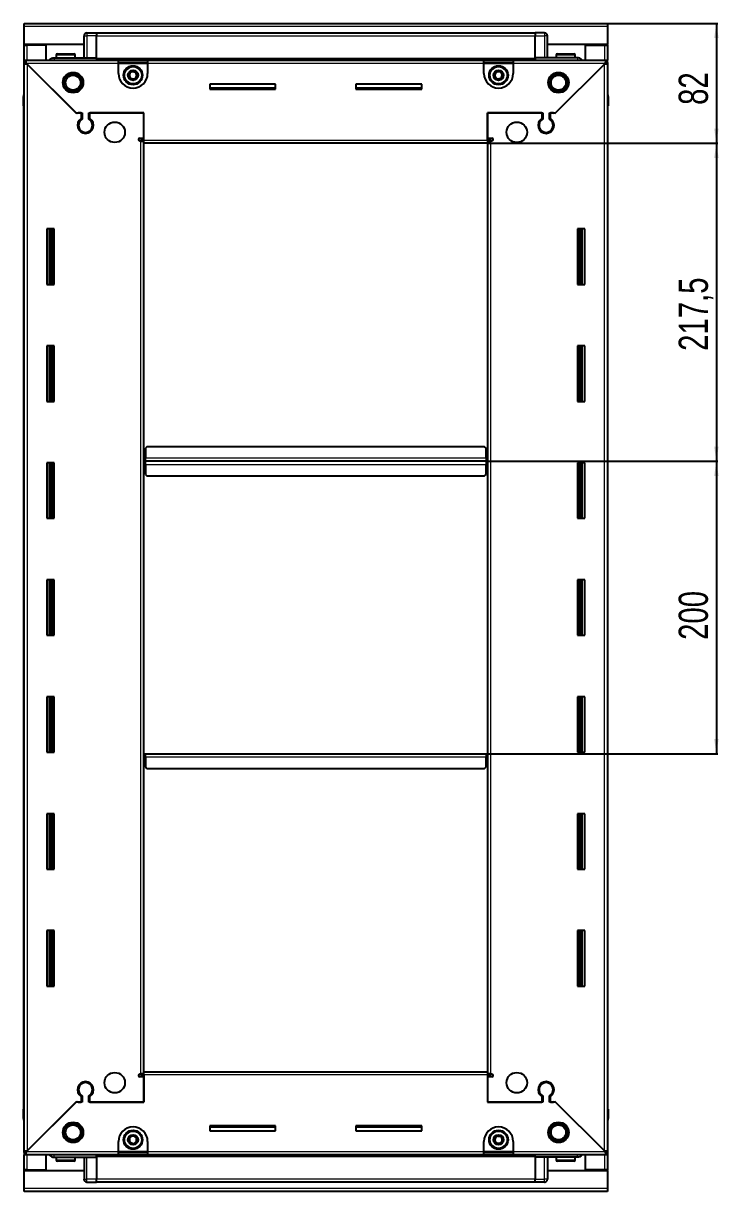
# Model space of a CAD drawing. Header units: millimetres. Extents: x 1021 to 4054, y -1238 to 1683.
# Drawn here: x 3579 to 4054, y 743 to 1542 of the extents above; entities that cross this region are included whole.
import ezdxf

# ---------------------------------------------------------------- set-up
doc = ezdxf.new("R2010")
doc.units = ezdxf.units.MM
doc.layers.add('FORMAT', color=7, linetype='Continuous')
doc.styles.add('SLDTEXTSTYLE0', font='TXT', dxfattribs={"width": 0.75})
doc.dimstyles.new('SLDDIMSTYLE0', dxfattribs={"dimtxt": 20, "dimasz": 10, "dimexe": 0, "dimexo": 0.0625, "dimgap": 5, "dimtad": 2, "dimdec": 1, "dimrnd": 1e-09, "dimzin": 12, "dimdsep": 46, "dimtxsty": 'SLDTEXTSTYLE0', "dimsah": 1, "dimcen": 0.09, "dimadec": 0, "dimazin": 3, "dimtfac": 1, "dimtofl": 0, "dimtmove": 0, "dimatfit": 3, "dimfxl": 0, "dimfrac": 2, "dimtolj": 1, "dimtzin": 12, "dimarcsym": 0})

# ---------------------------------------------------------------- blocks, each defined once
blk = doc.blocks.new('_D_5')
at = {"layer": 'FORMAT'}
for p, q in [((3978.3, 1542.16), (4053.79, 1542.16)), ((4052.79, 1542.16), (4052.79, 1460.16)), ((3896.3, 1460.16), (4053.79, 1460.16))]:
    blk.add_line(p, q, dxfattribs=at)
for points in [[(4052.79, 1542.16), (4051.25, 1532.16), (4054.33, 1532.16)], [(4052.79, 1460.16), (4054.33, 1470.16), (4051.25, 1470.16)]]:
    blk.add_solid(points, dxfattribs=at)
at = {"layer": 'FORMAT', "insert": (4027.01, 1486.39), "char_height": 20, "attachment_point": 1, "rotation": 90, "style": 'SLDTEXTSTYLE0'}
blk.add_mtext('82', dxfattribs=at)
blk = doc.blocks.new('_D_6')
at = {"layer": 'FORMAT'}
for p, q in [((3896.3, 1460.16), (4053.79, 1460.16)), ((4052.79, 1460.16), (4052.79, 1242.66)), ((3895.3, 1242.66), (4053.79, 1242.66))]:
    blk.add_line(p, q, dxfattribs=at)
for points in [[(4052.79, 1460.16), (4051.25, 1450.16), (4054.33, 1450.16)], [(4052.79, 1242.66), (4054.33, 1252.66), (4051.25, 1252.66)]]:
    blk.add_solid(points, dxfattribs=at)
at = {"layer": 'FORMAT', "insert": (4027.01, 1318.16), "char_height": 20, "attachment_point": 1, "rotation": 90, "style": 'SLDTEXTSTYLE0'}
blk.add_mtext('217,5', dxfattribs=at)
blk = doc.blocks.new('_D_7')
at = {"layer": 'FORMAT'}
for p, q in [((3895.3, 1242.66), (4053.79, 1242.66)), ((4052.79, 1242.66), (4052.79, 1042.66)), ((3895.3, 1042.66), (4053.79, 1042.66))]:
    blk.add_line(p, q, dxfattribs=at)
for points in [[(4052.79, 1242.66), (4051.25, 1232.66), (4054.33, 1232.66)], [(4052.79, 1042.66), (4054.33, 1052.66), (4051.25, 1052.66)]]:
    blk.add_solid(points, dxfattribs=at)
at = {"layer": 'FORMAT', "insert": (4027.01, 1120.5), "char_height": 20, "attachment_point": 1, "rotation": 90, "style": 'SLDTEXTSTYLE0'}
blk.add_mtext('200', dxfattribs=at)

msp = doc.modelspace()

# ---------------------------------------------------------------- linework, layer by layer
at = {"color": 7, "linetype": 'Continuous', "lineweight": 25}
for p, q in [((3579.29, 1542.16), (3978.29, 1542.16)), ((3579.29, 1540.06), (3579.29, 1542.16)), ((3978.29, 1542.16), (3978.29, 1540.06)), ((3579.29, 1527.66), (3579.29, 1540.06)), ((3620.97, 1535.16), (3620.97, 1535.16)), ((3622.29, 1535.66), (3628.79, 1535.66)), ((3622.29, 1535.66), (3628.79, 1535.66)), ((3628.79, 1535.66), (3628.79, 1535.66)), ((3628.79, 1535.66), (3628.79, 1535.66)), ((3628.79, 1535.66), (3628.79, 1533.66)), ((3928.79, 1535.51), (3628.79, 1535.51)), ((3928.79, 1535.66), (3928.79, 1535.66)), ((3935.29, 1535.66), (3928.79, 1535.66)), ((3935.29, 1535.66), (3928.79, 1535.66)), ((3928.79, 1535.66), (3928.79, 1533.66)), ((3978.29, 1540.06), (3978.29, 1527.66)), ((3620.29, 1527.66), (3579.29, 1527.66)), ((3579.29, 1527.16), (3579.29, 1527.66)), ((3579.29, 1527.16), (3581.39, 1527.16)), ((3579.29, 1516.91), (3579.29, 1527.16)), ((3580.79, 1527.16), (3580.79, 1527.66)), ((3594.29, 1527.16), (3581.39, 1527.16)), ((3594.29, 1516.91), (3594.29, 1527.16)), ((3620.29, 1518.66), (3620.29, 1533.66)), ((3628.79, 1518.66), (3628.79, 1533.66)), ((3928.79, 1518.66), (3928.79, 1533.66)), ((3937.29, 1533.66), (3937.29, 1533.66)), ((3937.29, 1518.66), (3937.29, 1533.66)), ((3978.29, 1527.66), (3937.29, 1527.66)), ((3963.29, 1516.91), (3963.29, 1527.16)), ((3963.29, 1527.16), (3976.19, 1527.16)), ((3976.19, 1527.16), (3978.29, 1527.16)), ((3976.79, 1527.16), (3976.79, 1527.66)), ((3978.29, 1527.16), (3978.29, 1527.66)), ((3978.29, 1527.16), (3978.29, 1516.91)), ((3599.79, 1518.66), (3628.79, 1518.66)), ((3601.29, 1520.56), (3601.29, 1518.66)), ((3602.09, 1521.36), (3613.49, 1521.36)), ((3614.29, 1518.66), (3614.29, 1520.56)), ((3628.79, 1518.66), (3628.79, 1518.16)), ((3957.79, 1518.66), (3928.79, 1518.66)), ((3928.79, 1518.66), (3928.79, 1518.16)), ((3943.29, 1520.56), (3943.29, 1518.66)), ((3944.09, 1521.36), (3955.49, 1521.36)), ((3956.29, 1518.66), (3956.29, 1520.56)), ((3579.29, 1515.41), (3579.29, 1516.91)), ((3579.29, 1516.91), (3580.29, 1516.91)), ((3579.29, 1514.91), (3579.29, 1515.41)), ((3579.29, 1515.41), (3580.29, 1515.41)), ((3579.29, 770.41), (3579.29, 1514.91)), ((3580.79, 1514.91), (3579.29, 1514.91)), ((3580.29, 1515.41), (3580.29, 1516.91)), ((3580.29, 1516.91), (3643.79, 1516.91)), ((3580.89, 1514.81), (3614.79, 1480.91)), ((3615.49, 1480.21), (3581.39, 1514.31)), ((3628.79, 1517.51), (3928.79, 1517.51)), ((3643.79, 1514.81), (3643.79, 1516.91)), ((3643.79, 1516.91), (3663.79, 1516.91)), ((3643.79, 1515.41), (3663.79, 1515.41)), ((3643.79, 1507.91), (3643.79, 1514.81)), ((3663.79, 1516.91), (3663.79, 1514.81)), ((3663.79, 1516.91), (3893.79, 1516.91)), ((3663.79, 1514.81), (3663.79, 1507.91)), ((3893.79, 1514.81), (3893.79, 1516.91)), ((3893.79, 1516.91), (3913.79, 1516.91)), ((3893.79, 1515.41), (3913.79, 1515.41)), ((3893.79, 1507.91), (3893.79, 1514.81)), ((3913.79, 1516.91), (3977.29, 1516.91)), ((3913.79, 1516.91), (3913.79, 1514.81)), ((3913.79, 1514.81), (3913.79, 1507.91)), ((3976.19, 1514.31), (3942.09, 1480.21)), ((3942.79, 1480.91), (3976.69, 1514.81)), ((3976.79, 1514.91), (3978.29, 1514.91)), ((3977.29, 1515.41), (3977.29, 1516.91)), ((3977.29, 1516.91), (3978.29, 1516.91)), ((3977.29, 1515.41), (3978.29, 1515.41)), ((3978.29, 1515.41), (3978.29, 1516.91)), ((3978.29, 1515.41), (3978.29, 1514.91)), ((3978.29, 1514.91), (3978.29, 770.41)), ((3751.29, 1500.66), (3706.29, 1500.66)), ((3706.29, 1500.66), (3706.29, 1497.16)), ((3751.29, 1497.91), (3706.29, 1497.91)), ((3706.29, 1497.16), (3751.29, 1497.16)), ((3751.29, 1497.16), (3751.29, 1500.66)), ((3851.29, 1500.66), (3806.29, 1500.66)), ((3806.29, 1500.66), (3806.29, 1497.16)), ((3851.29, 1497.91), (3806.29, 1497.91)), ((3806.29, 1497.16), (3851.29, 1497.16)), ((3851.29, 1497.16), (3851.29, 1500.66)), ((3578.79, 1492.16), (3578.79, 1485.66)), ((3578.79, 1485.66), (3578.79, 1492.16)), ((3978.29, 1493.49), (3978.29, 1493.49)), ((3978.79, 1492.16), (3978.79, 1485.66)), ((3978.79, 1485.66), (3978.79, 1492.16)), ((3578.79, 1485.66), (3578.79, 1485.66)), ((3579.29, 1485.66), (3578.79, 1485.66)), ((3578.94, 1485.66), (3578.94, 799.66)), ((3614.79, 1480.91), (3618.99, 1480.91)), ((3616.19, 1480.91), (3615.49, 1480.21)), ((3618.29, 1480.91), (3616.19, 1480.91)), ((3618.29, 1480.91), (3618.29, 1477.02)), ((3618.99, 1480.91), (3618.99, 1476.63)), ((3623.59, 1480.91), (3661.29, 1480.91)), ((3623.59, 1476.63), (3623.59, 1480.91)), ((3624.29, 1477.02), (3624.29, 1480.91)), ((3661.29, 1480.91), (3624.29, 1480.91)), ((3661.29, 1462.26), (3661.29, 1480.91)), ((3661.29, 1463.66), (3661.29, 1480.91)), ((3896.29, 1480.91), (3933.99, 1480.91)), ((3896.29, 1462.26), (3896.29, 1480.91)), ((3896.29, 1480.91), (3896.29, 1463.66)), ((3933.29, 1480.91), (3896.29, 1480.91)), ((3933.29, 1480.91), (3933.29, 1477.02)), ((3933.99, 1480.91), (3933.99, 1476.63)), ((3938.59, 1480.91), (3942.79, 1480.91)), ((3938.59, 1476.63), (3938.59, 1480.91)), ((3941.39, 1480.91), (3939.29, 1480.91)), ((3939.29, 1477.02), (3939.29, 1480.91)), ((3942.09, 1480.21), (3941.39, 1480.91)), ((3978.29, 1485.66), (3978.79, 1485.66)), ((3978.64, 799.66), (3978.64, 1485.66)), ((3978.79, 1485.66), (3978.79, 1485.66)), ((3978.79, 1485.66), (3978.79, 1485.66)), ((3619.29, 1468.05), (3619.29, 1467.29)), ((3658.44, 1463.66), (3661.29, 1463.66)), ((3661.29, 1462.66), (3659.29, 1462.66)), ((3659.29, 1462.66), (3659.29, 1461.66)), ((3661.29, 1460.16), (3661.29, 1462.26)), ((3896.29, 1463.66), (3899.14, 1463.66)), ((3898.29, 1462.66), (3896.29, 1462.66)), ((3896.29, 1462.26), (3896.29, 1460.16)), ((3898.29, 1461.66), (3898.29, 1462.66)), ((3938.29, 1468.05), (3938.29, 1467.29)), ((3659.19, 1461.66), (3658.44, 1461.66)), ((3659.19, 1461.66), (3661.29, 1461.66)), ((3896.29, 1460.16), (3661.29, 1460.16)), ((3661.29, 825.16), (3661.29, 1460.16)), ((3896.29, 1461.66), (3898.39, 1461.66)), ((3896.29, 1460.16), (3896.29, 825.16)), ((3899.14, 1461.66), (3898.39, 1461.66)), ((3599.79, 1401.66), (3594.79, 1401.66)), ((3594.79, 1401.66), (3594.79, 1363.66)), ((3596.94, 1363.66), (3596.94, 1401.66)), ((3598.73, 1363.66), (3598.73, 1401.66)), ((3598.77, 1363.66), (3598.77, 1401.66)), ((3599.79, 1363.66), (3599.79, 1401.66)), ((3957.79, 1401.66), (3957.79, 1363.66)), ((3962.79, 1401.66), (3957.79, 1401.66)), ((3958.81, 1401.66), (3958.81, 1363.66)), ((3958.85, 1401.66), (3958.85, 1363.66)), ((3960.64, 1401.66), (3960.64, 1363.66)), ((3962.79, 1363.66), (3962.79, 1401.66)), ((3594.79, 1363.66), (3599.79, 1363.66)), ((3957.79, 1363.66), (3962.79, 1363.66)), ((3599.79, 1321.66), (3594.79, 1321.66)), ((3594.79, 1321.66), (3594.79, 1283.66)), ((3596.94, 1283.66), (3596.94, 1321.66)), ((3598.73, 1283.66), (3598.73, 1321.66)), ((3598.77, 1283.66), (3598.77, 1321.66)), ((3599.79, 1283.66), (3599.79, 1321.66)), ((3957.79, 1321.66), (3957.79, 1283.66)), ((3962.79, 1321.66), (3957.79, 1321.66)), ((3958.81, 1321.66), (3958.81, 1283.66)), ((3958.85, 1321.66), (3958.85, 1283.66)), ((3960.64, 1321.66), (3960.64, 1283.66)), ((3962.79, 1283.66), (3962.79, 1321.66)), ((3594.79, 1283.66), (3599.79, 1283.66)), ((3957.79, 1283.66), (3962.79, 1283.66)), ((3663.29, 1252.66), (3662.29, 1251.66)), ((3662.29, 1251.66), (3662.29, 1244.76)), ((3894.29, 1252.66), (3663.29, 1252.66)), ((3895.29, 1251.66), (3894.29, 1252.66)), ((3895.29, 1244.76), (3895.29, 1251.66)), ((3599.79, 1241.66), (3594.79, 1241.66)), ((3594.79, 1241.66), (3594.79, 1203.66)), ((3596.94, 1203.66), (3596.94, 1241.66)), ((3598.73, 1203.66), (3598.73, 1241.66)), ((3598.77, 1203.66), (3598.77, 1241.66)), ((3599.79, 1203.66), (3599.79, 1241.66)), ((3662.04, 1242.66), (3661.29, 1242.66)), ((3662.29, 1245.51), (3662.04, 1245.51)), ((3662.04, 1245.51), (3662.04, 1242.66)), ((3662.04, 1242.66), (3662.04, 1239.81)), ((3662.04, 1239.81), (3662.29, 1239.81)), ((3662.29, 1242.66), (3662.29, 1244.76)), ((3662.29, 1240.56), (3662.29, 1242.66)), ((3895.29, 1242.66), (3662.29, 1242.66)), ((3662.29, 1240.56), (3662.29, 1233.66)), ((3895.54, 1245.51), (3895.29, 1245.51)), ((3895.29, 1244.76), (3895.29, 1242.66)), ((3895.29, 1242.66), (3895.29, 1240.56)), ((3895.29, 1233.66), (3895.29, 1240.56)), ((3895.29, 1239.81), (3895.54, 1239.81)), ((3895.54, 1242.66), (3895.54, 1245.51)), ((3895.54, 1239.81), (3895.54, 1242.66)), ((3896.29, 1242.66), (3895.54, 1242.66)), ((3957.79, 1241.66), (3957.79, 1203.66)), ((3962.79, 1241.66), (3957.79, 1241.66)), ((3958.81, 1241.66), (3958.81, 1203.66)), ((3958.85, 1241.66), (3958.85, 1203.66)), ((3960.64, 1241.66), (3960.64, 1203.66)), ((3962.79, 1203.66), (3962.79, 1241.66)), ((3662.29, 1233.66), (3663.29, 1232.66)), ((3663.29, 1232.66), (3894.29, 1232.66)), ((3894.29, 1232.66), (3895.29, 1233.66)), ((3594.79, 1203.66), (3599.79, 1203.66)), ((3957.79, 1203.66), (3962.79, 1203.66)), ((3599.79, 1161.66), (3594.79, 1161.66)), ((3594.79, 1161.66), (3594.79, 1123.66)), ((3596.94, 1123.66), (3596.94, 1161.66)), ((3598.73, 1123.66), (3598.73, 1161.66)), ((3598.77, 1123.66), (3598.77, 1161.66)), ((3599.79, 1123.66), (3599.79, 1161.66)), ((3957.79, 1161.66), (3957.79, 1123.66)), ((3962.79, 1161.66), (3957.79, 1161.66)), ((3958.81, 1161.66), (3958.81, 1123.66)), ((3958.85, 1161.66), (3958.85, 1123.66)), ((3960.64, 1161.66), (3960.64, 1123.66)), ((3962.79, 1123.66), (3962.79, 1161.66)), ((3594.79, 1123.66), (3599.79, 1123.66)), ((3957.79, 1123.66), (3962.79, 1123.66)), ((3599.79, 1081.66), (3594.79, 1081.66)), ((3594.79, 1081.66), (3594.79, 1043.66)), ((3596.94, 1043.66), (3596.94, 1081.66)), ((3598.73, 1043.66), (3598.73, 1081.66)), ((3598.77, 1043.66), (3598.77, 1081.66)), ((3599.79, 1043.66), (3599.79, 1081.66)), ((3957.79, 1081.66), (3957.79, 1043.66)), ((3962.79, 1081.66), (3957.79, 1081.66)), ((3958.81, 1081.66), (3958.81, 1043.66)), ((3958.85, 1081.66), (3958.85, 1043.66)), ((3960.64, 1081.66), (3960.64, 1043.66)), ((3962.79, 1043.66), (3962.79, 1081.66)), ((3594.79, 1043.66), (3599.79, 1043.66)), ((3661.29, 1042.66), (3662.04, 1042.66)), ((3662.04, 1042.66), (3662.04, 1039.81)), ((3662.04, 1039.81), (3662.29, 1039.81)), ((3662.29, 1040.56), (3662.29, 1042.66)), ((3662.29, 1042.66), (3895.29, 1042.66)), ((3662.29, 1040.56), (3662.29, 1033.66)), ((3895.29, 1042.66), (3895.29, 1040.56)), ((3895.29, 1033.66), (3895.29, 1040.56)), ((3895.29, 1039.81), (3895.54, 1039.81)), ((3895.54, 1039.81), (3895.54, 1042.66)), ((3895.54, 1042.66), (3896.29, 1042.66)), ((3957.79, 1043.66), (3962.79, 1043.66)), ((3662.29, 1033.66), (3663.29, 1032.66)), ((3663.29, 1032.66), (3894.29, 1032.66)), ((3894.29, 1032.66), (3895.29, 1033.66)), ((3599.79, 1001.66), (3594.79, 1001.66)), ((3594.79, 1001.66), (3594.79, 963.66)), ((3596.94, 963.66), (3596.94, 1001.66)), ((3598.73, 963.66), (3598.73, 1001.66)), ((3598.77, 963.66), (3598.77, 1001.66)), ((3599.79, 963.66), (3599.79, 1001.66)), ((3957.79, 1001.66), (3957.79, 963.66)), ((3962.79, 1001.66), (3957.79, 1001.66)), ((3958.81, 1001.66), (3958.81, 963.66)), ((3958.85, 1001.66), (3958.85, 963.66)), ((3960.64, 1001.66), (3960.64, 963.66)), ((3962.79, 963.66), (3962.79, 1001.66)), ((3594.79, 963.66), (3599.79, 963.66)), ((3957.79, 963.66), (3962.79, 963.66)), ((3599.79, 921.66), (3594.79, 921.66)), ((3594.79, 921.66), (3594.79, 883.66)), ((3596.94, 883.66), (3596.94, 921.66)), ((3598.73, 883.66), (3598.73, 921.66)), ((3598.77, 883.66), (3598.77, 921.66)), ((3599.79, 883.66), (3599.79, 921.66)), ((3957.79, 921.66), (3957.79, 883.66)), ((3962.79, 921.66), (3957.79, 921.66)), ((3958.81, 921.66), (3958.81, 883.66)), ((3958.85, 921.66), (3958.85, 883.66)), ((3960.64, 921.66), (3960.64, 883.66)), ((3962.79, 883.66), (3962.79, 921.66)), ((3594.79, 883.66), (3599.79, 883.66)), ((3957.79, 883.66), (3962.79, 883.66)), ((3658.44, 823.66), (3659.19, 823.66)), ((3661.29, 823.66), (3659.19, 823.66)), ((3659.29, 823.66), (3659.29, 822.66)), ((3661.29, 823.06), (3661.29, 825.16)), ((3661.29, 825.16), (3896.29, 825.16)), ((3661.29, 823.06), (3661.29, 804.41)), ((3896.29, 825.16), (3896.29, 823.06)), ((3898.39, 823.66), (3896.29, 823.66)), ((3896.29, 823.06), (3896.29, 804.41)), ((3898.29, 822.66), (3898.29, 823.66)), ((3898.39, 823.66), (3899.14, 823.66)), ((3619.29, 818.04), (3619.29, 817.28)), ((3661.29, 821.66), (3658.44, 821.66)), ((3659.29, 822.66), (3661.29, 822.66)), ((3661.29, 804.41), (3661.29, 821.66)), ((3896.29, 822.66), (3898.29, 822.66)), ((3896.29, 821.66), (3896.29, 804.41)), ((3899.14, 821.66), (3896.29, 821.66)), ((3938.29, 818.04), (3938.29, 817.28)), ((3618.29, 808.3), (3618.29, 804.41)), ((3618.99, 808.7), (3618.99, 804.41)), ((3623.59, 804.41), (3623.59, 808.7)), ((3624.29, 804.41), (3624.29, 808.3)), ((3933.29, 808.3), (3933.29, 804.41)), ((3933.99, 808.7), (3933.99, 804.41)), ((3938.59, 804.41), (3938.59, 808.7)), ((3939.29, 804.41), (3939.29, 808.3)), ((3578.79, 799.66), (3578.79, 799.66)), ((3578.79, 793.16), (3578.79, 799.66)), ((3578.79, 799.66), (3578.79, 799.66)), ((3578.79, 799.66), (3578.79, 793.16)), ((3579.29, 799.66), (3578.79, 799.66)), ((3614.79, 804.41), (3580.89, 770.51)), ((3581.39, 771.01), (3615.49, 805.11)), ((3618.99, 804.41), (3614.79, 804.41)), ((3615.49, 805.11), (3616.19, 804.41)), ((3616.19, 804.41), (3618.29, 804.41)), ((3661.29, 804.41), (3623.59, 804.41)), ((3624.29, 804.41), (3661.29, 804.41)), ((3933.99, 804.41), (3896.29, 804.41)), ((3896.29, 804.41), (3933.29, 804.41)), ((3942.79, 804.41), (3938.59, 804.41)), ((3939.29, 804.41), (3941.39, 804.41)), ((3941.39, 804.41), (3942.09, 805.11)), ((3942.09, 805.11), (3976.19, 771.01)), ((3976.69, 770.51), (3942.79, 804.41)), ((3978.29, 799.66), (3978.79, 799.66)), ((3978.79, 799.66), (3978.79, 799.66)), ((3978.79, 793.16), (3978.79, 799.66)), ((3978.79, 799.66), (3978.79, 793.16)), ((3579.29, 791.84), (3579.29, 791.84)), ((3751.29, 788.16), (3706.29, 788.16)), ((3706.29, 788.16), (3706.29, 784.66)), ((3706.29, 787.41), (3751.29, 787.41)), ((3706.29, 784.66), (3751.29, 784.66)), ((3751.29, 784.66), (3751.29, 788.16)), ((3851.29, 788.16), (3806.29, 788.16)), ((3806.29, 788.16), (3806.29, 784.66)), ((3806.29, 787.41), (3851.29, 787.41)), ((3806.29, 784.66), (3851.29, 784.66)), ((3851.29, 784.66), (3851.29, 788.16)), ((3643.79, 770.51), (3643.79, 777.41)), ((3663.79, 777.41), (3663.79, 770.51)), ((3893.79, 770.51), (3893.79, 777.41)), ((3913.79, 777.41), (3913.79, 770.51)), ((3579.29, 769.91), (3579.29, 770.41)), ((3580.79, 770.41), (3579.29, 770.41)), ((3579.29, 769.91), (3579.29, 768.41)), ((3580.29, 769.91), (3579.29, 769.91)), ((3579.29, 758.16), (3579.29, 768.41)), ((3580.29, 768.41), (3579.29, 768.41)), ((3580.29, 769.91), (3580.29, 768.41)), ((3643.79, 768.41), (3580.29, 768.41)), ((3594.29, 758.16), (3594.29, 768.41)), ((3928.79, 767.81), (3628.79, 767.81)), ((3628.79, 766.66), (3628.79, 767.16)), ((3643.79, 768.41), (3643.79, 770.51)), ((3663.79, 769.91), (3643.79, 769.91)), ((3663.79, 768.41), (3643.79, 768.41)), ((3663.79, 770.51), (3663.79, 768.41)), ((3893.79, 768.41), (3663.79, 768.41)), ((3893.79, 768.41), (3893.79, 770.51)), ((3913.79, 769.91), (3893.79, 769.91)), ((3913.79, 768.41), (3893.79, 768.41)), ((3913.79, 770.51), (3913.79, 768.41)), ((3977.29, 768.41), (3913.79, 768.41)), ((3928.79, 766.66), (3928.79, 767.16)), ((3963.29, 758.16), (3963.29, 768.41)), ((3976.79, 770.41), (3978.29, 770.41)), ((3977.29, 769.91), (3977.29, 768.41)), ((3978.29, 769.91), (3977.29, 769.91)), ((3978.29, 768.41), (3977.29, 768.41)), ((3978.29, 770.41), (3978.29, 769.91)), ((3978.29, 769.91), (3978.29, 768.41)), ((3978.29, 768.41), (3978.29, 758.16)), ((3599.79, 766.66), (3628.79, 766.66)), ((3601.29, 766.66), (3601.29, 764.76)), ((3605.86, 763.96), (3602.09, 763.96)), ((3613.49, 763.96), (3605.86, 763.96)), ((3614.29, 764.76), (3614.29, 766.66)), ((3620.29, 766.66), (3620.29, 751.66)), ((3628.79, 766.66), (3628.79, 751.66)), ((3957.79, 766.66), (3928.79, 766.66)), ((3928.79, 766.66), (3928.79, 751.66)), ((3937.29, 766.66), (3937.29, 751.66)), ((3943.29, 766.66), (3943.29, 764.76)), ((3951.08, 763.96), (3944.09, 763.96)), ((3955.49, 763.96), (3951.08, 763.96)), ((3956.29, 764.76), (3956.29, 766.66)), ((3581.39, 758.16), (3579.29, 758.16)), ((3579.29, 757.66), (3579.29, 758.16)), ((3579.29, 745.26), (3579.29, 757.66)), ((3579.29, 757.66), (3620.29, 757.66)), ((3580.79, 757.66), (3580.79, 758.16)), ((3581.39, 758.16), (3594.29, 758.16)), ((3620.29, 751.66), (3620.29, 751.66)), ((3628.79, 749.66), (3628.79, 751.66)), ((3928.79, 749.66), (3928.79, 751.66)), ((3937.29, 757.66), (3978.29, 757.66)), ((3976.19, 758.16), (3963.29, 758.16)), ((3978.29, 758.16), (3976.19, 758.16)), ((3976.79, 757.66), (3976.79, 758.16)), ((3978.29, 757.66), (3978.29, 758.16)), ((3978.29, 757.66), (3978.29, 745.26)), ((3579.29, 743.16), (3579.29, 745.26)), ((3978.29, 743.16), (3579.29, 743.16)), ((3622.29, 749.66), (3628.79, 749.66)), ((3622.29, 749.66), (3628.79, 749.66)), ((3628.79, 749.81), (3928.79, 749.81)), ((3628.79, 749.66), (3628.79, 749.66)), ((3935.29, 749.66), (3928.79, 749.66)), ((3928.79, 749.66), (3928.79, 749.66)), ((3928.79, 749.66), (3928.79, 749.66)), ((3935.29, 749.66), (3928.79, 749.66)), ((3936.61, 750.16), (3936.61, 750.16)), ((3978.29, 745.26), (3978.29, 743.16))]:
    msp.add_line(p, q, dxfattribs=at)
at = {"color": 8, "linetype": 'Continuous', "lineweight": 18}
for p, q in [((3978.29, 1540.06), (3579.29, 1540.06)), ((3622.29, 1535.66), (3622.29, 1533.66)), ((3935.29, 1535.66), (3935.29, 1533.66)), ((3581.39, 1527.16), (3581.39, 1527.66)), ((3581.39, 1516.91), (3581.39, 1527.16)), ((3620.29, 1533.66), (3622.29, 1533.66)), ((3622.29, 1533.66), (3622.29, 1518.66)), ((3628.79, 1533.66), (3622.29, 1533.66)), ((3928.79, 1533.51), (3628.79, 1533.51)), ((3928.79, 1533.66), (3935.29, 1533.66)), ((3935.29, 1533.66), (3935.29, 1518.66)), ((3937.29, 1533.66), (3935.29, 1533.66)), ((3976.19, 1527.66), (3976.19, 1527.16)), ((3976.19, 1527.16), (3976.19, 1516.91)), ((3601.29, 1520.56), (3614.29, 1520.56)), ((3928.79, 1518.16), (3628.79, 1518.16)), ((3943.29, 1520.56), (3956.29, 1520.56)), ((3643.79, 1514.81), (3580.89, 1514.81)), ((3581.39, 1514.31), (3581.39, 771.01)), ((3928.79, 1516.93), (3628.79, 1516.93)), ((3643.79, 1514.81), (3663.79, 1514.81)), ((3893.79, 1514.81), (3663.79, 1514.81)), ((3893.79, 1514.81), (3913.79, 1514.81)), ((3976.69, 1514.81), (3913.79, 1514.81)), ((3976.19, 771.01), (3976.19, 1514.31)), ((3579.29, 1492.16), (3578.79, 1492.16)), ((3978.29, 1492.16), (3978.79, 1492.16)), ((3661.29, 1462.26), (3896.29, 1462.26)), ((3659.19, 823.66), (3659.19, 1461.66)), ((3898.39, 1461.66), (3898.39, 823.66)), ((3596.29, 1401.66), (3596.29, 1363.66)), ((3597.53, 1401.66), (3597.53, 1363.66)), ((3960.05, 1363.66), (3960.05, 1401.66)), ((3961.29, 1363.66), (3961.29, 1401.66)), ((3596.29, 1321.66), (3596.29, 1283.66)), ((3597.53, 1321.66), (3597.53, 1283.66)), ((3960.05, 1283.66), (3960.05, 1321.66)), ((3961.29, 1283.66), (3961.29, 1321.66)), ((3596.29, 1241.66), (3596.29, 1203.66)), ((3597.53, 1241.66), (3597.53, 1203.66)), ((3895.29, 1244.76), (3662.29, 1244.76)), ((3662.29, 1240.56), (3895.29, 1240.56)), ((3960.05, 1203.66), (3960.05, 1241.66)), ((3961.29, 1203.66), (3961.29, 1241.66)), ((3596.29, 1161.66), (3596.29, 1123.66)), ((3597.53, 1161.66), (3597.53, 1123.66)), ((3960.05, 1123.66), (3960.05, 1161.66)), ((3961.29, 1123.66), (3961.29, 1161.66)), ((3596.29, 1081.66), (3596.29, 1043.66)), ((3597.53, 1081.66), (3597.53, 1043.66)), ((3960.05, 1043.66), (3960.05, 1081.66)), ((3961.29, 1043.66), (3961.29, 1081.66)), ((3662.29, 1040.56), (3895.29, 1040.56)), ((3596.29, 1001.66), (3596.29, 963.66)), ((3597.53, 1001.66), (3597.53, 963.66)), ((3960.05, 963.66), (3960.05, 1001.66)), ((3961.29, 963.66), (3961.29, 1001.66)), ((3596.29, 921.66), (3596.29, 883.66)), ((3597.53, 921.66), (3597.53, 883.66)), ((3960.05, 883.66), (3960.05, 921.66)), ((3961.29, 883.66), (3961.29, 921.66)), ((3896.29, 823.06), (3661.29, 823.06)), ((3579.29, 793.16), (3578.79, 793.16)), ((3978.29, 793.16), (3978.79, 793.16)), ((3580.89, 770.51), (3643.79, 770.51)), ((3581.39, 758.16), (3581.39, 768.41)), ((3628.79, 768.4), (3928.79, 768.4)), ((3628.79, 767.16), (3928.79, 767.16)), ((3663.79, 770.51), (3643.79, 770.51)), ((3663.79, 770.51), (3893.79, 770.51)), ((3913.79, 770.51), (3893.79, 770.51)), ((3913.79, 770.51), (3976.69, 770.51)), ((3976.19, 768.41), (3976.19, 758.16)), ((3605.59, 764.76), (3601.29, 764.76)), ((3614.29, 764.76), (3605.59, 764.76)), ((3622.29, 751.66), (3622.29, 766.66)), ((3935.29, 751.66), (3935.29, 766.66)), ((3951.26, 764.76), (3943.29, 764.76)), ((3956.29, 764.76), (3951.26, 764.76)), ((3581.39, 757.66), (3581.39, 758.16)), ((3620.29, 751.66), (3622.29, 751.66)), ((3628.79, 751.66), (3622.29, 751.66)), ((3622.29, 749.66), (3622.29, 751.66)), ((3628.79, 751.81), (3928.79, 751.81)), ((3928.79, 751.66), (3935.29, 751.66)), ((3937.29, 751.66), (3935.29, 751.66)), ((3935.29, 749.66), (3935.29, 751.66)), ((3976.19, 758.16), (3976.19, 757.66)), ((3978.29, 745.26), (3579.29, 745.26))]:
    msp.add_line(p, q, dxfattribs=at)
at = {"color": 7, "linetype": 'Continuous', "lineweight": 25, "flags": 128}
msp.add_lwpolyline([(3620.44, 750.91), (3620.33, 751.27), (3620.29, 751.66)], dxfattribs=at)
at = {"color": 7, "linetype": 'Continuous', "lineweight": 25}
for centre, radius in [((3653.79, 1506.66), 6.5), ((3653.79, 1506.66), 3.46), ((3903.79, 1506.66), 6.5), ((3903.79, 1506.66), 3.46), ((3612.79, 1501.66), 7), ((3612.79, 1501.66), 6.03), ((3612.79, 1501.66), 5.1), ((3944.79, 1501.66), 7), ((3944.79, 1501.66), 6.03), ((3944.79, 1501.66), 5.1), ((3641.29, 1467.66), 7), ((3916.29, 1467.66), 7), ((3641.29, 817.66), 7), ((3916.29, 817.66), 7), ((3612.79, 783.66), 7), ((3612.79, 783.66), 6.03), ((3612.79, 783.66), 5.1), ((3653.79, 778.66), 6.5), ((3903.79, 778.66), 6.5), ((3944.79, 783.66), 7), ((3944.79, 783.66), 6.03), ((3944.79, 783.66), 5.1), ((3653.79, 778.66), 3.46), ((3903.79, 778.66), 3.46)]:
    msp.add_circle(centre, radius, dxfattribs=at)
at = {"color": 8, "linetype": 'Continuous', "lineweight": 18}
for centre in [(3653.79, 1506.66), (3903.79, 1506.66), (3653.79, 778.66), (3903.79, 778.66)]:
    msp.add_circle(centre, 5.7, dxfattribs=at)
at = {"color": 7, "linetype": 'Continuous', "lineweight": 25}
for centre, radius, start, end in [((3622.29, 1533.66), 2, 90, 180), ((3622.29, 1533.66), 2, 90, 131.40962), ((3935.29, 1533.66), 2, 0, 90), ((3602.09, 1520.56), 0.8, 90, 180), ((3613.49, 1520.56), 0.8, 0, 90), ((3620.09, 1518.86), 0.2, 270, 0), ((3937.49, 1518.86), 0.2, 180, 270), ((3944.09, 1520.56), 0.8, 90, 180), ((3955.49, 1520.56), 0.8, 0, 90), ((3653.79, 1507.91), 10, 180, 270), ((3653.79, 1506.66), 2.5, 134.01559, 194.01559), ((3653.79, 1506.66), 2.5, 194.01559, 254.01559), ((3653.79, 1506.66), 2.5, 74.01559, 134.01559), ((3653.79, 1506.66), 2.5, 254.01559, 314.01559), ((3653.79, 1507.91), 10, 270, 0), ((3653.79, 1506.66), 2.5, 14.01559, 74.01559), ((3653.79, 1506.66), 2.5, 314.01559, 14.01559), ((3903.79, 1507.91), 10, 180, 270), ((3903.79, 1506.66), 2.5, 160.11158, 220.11158), ((3903.79, 1506.66), 2.5, 100.11158, 160.11158), ((3903.79, 1506.66), 2.5, 220.11158, 280.11158), ((3903.79, 1506.66), 2.5, 40.11158, 100.11158), ((3903.79, 1507.91), 10, 270, 0), ((3903.79, 1506.66), 2.5, 280.11158, 340.11158), ((3903.79, 1506.66), 2.5, 340.11158, 40.11158), ((3580.79, 1492.16), 2, 138.59038, 180), ((3976.79, 1492.16), 2, 0, 41.39416), ((3621.29, 1472.41), 5.5, 123.05573, 56.94427), ((3621.29, 1472.41), 4.8, 118.63099, 61.36901), ((3936.29, 1472.41), 5.5, 123.05573, 56.94427), ((3936.29, 1472.41), 4.8, 118.63099, 61.36901), ((3658.44, 1462.66), 1, 90, 270), ((3899.14, 1462.66), 1, 270, 90), ((3658.44, 822.66), 1, 90, 270), ((3899.14, 822.66), 1, 270, 90), ((3621.29, 812.91), 5.5, 303.05573, 236.94427), ((3621.29, 812.91), 4.8, 298.63099, 241.36901), ((3936.29, 812.91), 5.5, 303.05573, 236.94427), ((3936.29, 812.91), 4.8, 298.63099, 241.36901), ((3580.79, 793.16), 2, 180, 221.39416), ((3976.79, 793.16), 2, 318.59038, 0), ((3653.79, 777.41), 10, 90, 180), ((3653.79, 777.41), 10, 0, 90), ((3903.79, 777.41), 10, 90, 180), ((3903.79, 777.41), 10, 0, 90), ((3653.79, 778.66), 2.5, 127.47401, 187.47401), ((3653.79, 778.66), 2.5, 187.47401, 247.47401), ((3653.79, 778.66), 2.5, 67.47401, 127.47401), ((3653.79, 778.66), 2.5, 247.47401, 307.47401), ((3653.79, 778.66), 2.5, 7.47401, 67.47401), ((3653.79, 778.66), 2.5, 307.47401, 7.47401), ((3903.79, 778.66), 2.5, 147.04236, 207.04236), ((3903.79, 778.66), 2.5, 207.04236, 267.04236), ((3903.79, 778.66), 2.5, 87.04236, 147.04236), ((3903.79, 778.66), 2.5, 267.04236, 327.04236), ((3903.79, 778.66), 2.5, 27.04236, 87.04236), ((3903.79, 778.66), 2.5, 327.04236, 27.04236), ((3602.09, 764.76), 0.8, 180, 270), ((3613.49, 764.76), 0.8, 270, 360), ((3620.09, 766.46), 0.2, 0, 90), ((3937.49, 766.46), 0.2, 90, 180), ((3944.09, 764.76), 0.8, 180, 270), ((3955.49, 764.76), 0.8, 270, 360), ((3622.29, 751.66), 2, 180, 270), ((3935.29, 751.66), 2, 270, 0), ((3935.29, 751.66), 2, 270, 288.58003), ((3935.29, 751.66), 2, 303.94202, 311.40962)]:
    msp.add_arc(centre, radius, start, end, dxfattribs=at)
for points, knots in [([(3596.58, 1516.91), (3596.69, 1517.11), (3597.08, 1517.76), (3598.24, 1518.47), (3599.27, 1518.6), (3599.79, 1518.66)], [0, 0, 0, 0, 0.1822499, 0.5911249, 1, 1, 1, 1]), ([(3628.79, 1518.66), (3628.79, 1518.63), (3628.79, 1518.55), (3628.79, 1517.93), (3628.79, 1517.35), (3628.79, 1516.96), (3628.79, 1516.93)], [0, 0, 0, 0, 0.324279, 0.648558, 0.972836, 1, 1, 1, 1]), ([(3928.79, 1518.66), (3928.79, 1518.63), (3928.79, 1518.55), (3928.79, 1517.93), (3928.79, 1517.35), (3928.79, 1516.96), (3928.79, 1516.93)], [0, 0, 0, 0, 0.324279, 0.648558, 0.972836, 1, 1, 1, 1]), ([(3961.01, 1516.91), (3960.89, 1517.11), (3960.5, 1517.76), (3959.34, 1518.47), (3958.31, 1518.6), (3957.79, 1518.66)], [0, 0, 0, 0, 0.18225, 0.591125, 1, 1, 1, 1]), ([(3579.29, 1514.91), (3579.32, 1514.87), (3579.37, 1514.78), (3579.76, 1514.64), (3580.32, 1514.51), (3580.9, 1514.4), (3581.26, 1514.34), (3581.39, 1514.31)], [0, 0, 0, 0, 0.230255, 0.448522, 0.666786, 0.88505, 1, 1, 1, 1]), ([(3580.89, 1514.81), (3580.84, 1515.07), (3580.75, 1515.56), (3580.62, 1516.2), (3580.49, 1516.67), (3580.38, 1516.89), (3580.31, 1516.91), (3580.29, 1516.91)], [0, 0, 0, 0, 0.2302553, 0.4485219, 0.6667858, 0.8850496, 1, 1, 1, 1]), ([(3976.19, 1514.31), (3976.44, 1514.36), (3976.94, 1514.45), (3977.58, 1514.58), (3978.04, 1514.71), (3978.26, 1514.82), (3978.28, 1514.89), (3978.29, 1514.91)], [0, 0, 0, 0, 0.230255, 0.448522, 0.666786, 0.88505, 1, 1, 1, 1]), ([(3977.29, 1516.91), (3977.24, 1516.89), (3977.15, 1516.84), (3977.02, 1516.44), (3976.89, 1515.88), (3976.78, 1515.3), (3976.71, 1514.94), (3976.69, 1514.81)], [0, 0, 0, 0, 0.230255, 0.448522, 0.666786, 0.88505, 1, 1, 1, 1]), ([(3651.01, 1507.46), (3651.39, 1507.82), (3652.08, 1508.49), (3652.77, 1509.15), (3653.09, 1509.46)], [0, 0, 0, 0, 0.534686, 1, 1, 1, 1]), ([(3651.71, 1504.66), (3651.63, 1504.99), (3651.43, 1505.79), (3651.19, 1506.76), (3651.05, 1507.34), (3651.01, 1507.46)], [0, 0, 0, 0, 0.362901, 0.866875, 1, 1, 1, 1]), ([(3654.49, 1503.86), (3653.99, 1504.01), (3653.07, 1504.27), (3652.14, 1504.54), (3651.71, 1504.66)], [0, 0, 0, 0, 0.534686, 1, 1, 1, 1]), ([(3653.09, 1509.46), (3653.59, 1509.32), (3654.51, 1509.06), (3655.44, 1508.79), (3655.87, 1508.67)], [0, 0, 0, 0, 0.5346859, 1, 1, 1, 1]), ([(3656.57, 1505.87), (3656.19, 1505.51), (3655.5, 1504.84), (3654.81, 1504.17), (3654.49, 1503.86)], [0, 0, 0, 0, 0.534686, 1, 1, 1, 1]), ([(3655.87, 1508.67), (3655.9, 1508.55), (3656.04, 1507.97), (3656.28, 1507), (3656.48, 1506.2), (3656.57, 1505.87)], [0, 0, 0, 0, 0.133125, 0.637099, 1, 1, 1, 1]), ([(3900.95, 1506.16), (3900.99, 1506.27), (3901.19, 1506.84), (3901.53, 1507.77), (3901.81, 1508.55), (3901.93, 1508.87)], [0, 0, 0, 0, 0.133125, 0.637099, 1, 1, 1, 1]), ([(3902.81, 1503.95), (3902.48, 1504.34), (3901.85, 1505.08), (3901.24, 1505.82), (3900.95, 1506.16)], [0, 0, 0, 0, 0.534686, 1, 1, 1, 1]), ([(3901.93, 1508.87), (3902.44, 1508.96), (3903.39, 1509.13), (3904.33, 1509.3), (3904.77, 1509.38)], [0, 0, 0, 0, 0.534686, 1, 1, 1, 1]), ([(3905.65, 1504.46), (3905.14, 1504.37), (3904.19, 1504.2), (3903.25, 1504.03), (3902.81, 1503.95)], [0, 0, 0, 0, 0.534686, 1, 1, 1, 1]), ([(3904.77, 1509.38), (3905.1, 1508.98), (3905.73, 1508.25), (3906.34, 1507.51), (3906.63, 1507.17)], [0, 0, 0, 0, 0.534686, 1, 1, 1, 1]), ([(3906.63, 1507.17), (3906.51, 1506.85), (3906.23, 1506.07), (3905.9, 1505.14), (3905.69, 1504.57), (3905.65, 1504.46)], [0, 0, 0, 0, 0.3629006, 0.8668753, 1, 1, 1, 1]), ([(3651.12, 779.77), (3651.22, 779.85), (3651.7, 780.21), (3652.49, 780.82), (3653.14, 781.32), (3653.41, 781.53)], [0, 0, 0, 0, 0.1331247, 0.6370994, 1, 1, 1, 1]), ([(3651.5, 776.91), (3651.43, 777.42), (3651.31, 778.38), (3651.18, 779.33), (3651.12, 779.77)], [0, 0, 0, 0, 0.534686, 1, 1, 1, 1]), ([(3654.17, 775.8), (3653.69, 776), (3652.8, 776.37), (3651.91, 776.74), (3651.5, 776.91)], [0, 0, 0, 0, 0.534686, 1, 1, 1, 1]), ([(3653.41, 781.53), (3653.89, 781.33), (3654.78, 780.96), (3655.67, 780.59), (3656.08, 780.42)], [0, 0, 0, 0, 0.534686, 1, 1, 1, 1]), ([(3656.46, 777.56), (3656.18, 777.35), (3655.53, 776.85), (3654.74, 776.24), (3654.26, 775.88), (3654.17, 775.8)], [0, 0, 0, 0, 0.362901, 0.866875, 1, 1, 1, 1]), ([(3656.08, 780.42), (3656.15, 779.91), (3656.27, 778.95), (3656.4, 778), (3656.46, 777.56)], [0, 0, 0, 0, 0.534686, 1, 1, 1, 1]), ([(3900.91, 778.81), (3901.19, 779.25), (3901.71, 780.06), (3902.23, 780.86), (3902.48, 781.24)], [0, 0, 0, 0, 0.534686, 1, 1, 1, 1]), ([(3902.22, 776.24), (3901.99, 776.7), (3901.55, 777.56), (3901.11, 778.42), (3900.91, 778.81)], [0, 0, 0, 0, 0.534686, 1, 1, 1, 1]), ([(3905.1, 776.09), (3904.76, 776.11), (3903.94, 776.15), (3902.94, 776.2), (3902.34, 776.24), (3902.22, 776.24)], [0, 0, 0, 0, 0.3629006, 0.8668753, 1, 1, 1, 1]), ([(3902.48, 781.24), (3902.6, 781.23), (3903.2, 781.2), (3904.19, 781.15), (3905.02, 781.1), (3905.36, 781.09)], [0, 0, 0, 0, 0.133125, 0.637099, 1, 1, 1, 1]), ([(3906.67, 778.52), (3906.39, 778.08), (3905.87, 777.27), (3905.35, 776.47), (3905.1, 776.09)], [0, 0, 0, 0, 0.534686, 1, 1, 1, 1]), ([(3905.36, 781.09), (3905.6, 780.63), (3906.03, 779.77), (3906.47, 778.91), (3906.67, 778.52)], [0, 0, 0, 0, 0.534686, 1, 1, 1, 1]), ([(3581.39, 771.01), (3581.14, 770.97), (3580.64, 770.88), (3580, 770.74), (3579.54, 770.61), (3579.32, 770.5), (3579.3, 770.44), (3579.29, 770.41)], [0, 0, 0, 0, 0.230255, 0.448522, 0.666786, 0.88505, 1, 1, 1, 1]), ([(3580.29, 768.41), (3580.34, 768.44), (3580.43, 768.49), (3580.56, 768.89), (3580.69, 769.44), (3580.8, 770.02), (3580.87, 770.39), (3580.89, 770.51)], [0, 0, 0, 0, 0.2302553, 0.4485219, 0.6667858, 0.8850496, 1, 1, 1, 1]), ([(3596.58, 768.41), (3596.69, 768.21), (3597.08, 767.57), (3598.24, 766.86), (3599.27, 766.73), (3599.79, 766.66)], [0, 0, 0, 0, 0.18225, 0.591125, 1, 1, 1, 1]), ([(3628.79, 766.66), (3628.79, 766.7), (3628.79, 766.78), (3628.79, 767.4), (3628.79, 767.96), (3628.79, 768.33), (3628.79, 768.34)], [0, 0, 0, 0, 0.330266, 0.660532, 0.990799, 1, 1, 1, 1]), ([(3928.79, 766.66), (3928.79, 766.7), (3928.79, 766.78), (3928.79, 767.4), (3928.79, 767.96), (3928.79, 768.33), (3928.79, 768.34)], [0, 0, 0, 0, 0.330266, 0.660532, 0.990799, 1, 1, 1, 1]), ([(3961.01, 768.41), (3960.89, 768.21), (3960.5, 767.57), (3959.34, 766.86), (3958.31, 766.73), (3957.79, 766.66)], [0, 0, 0, 0, 0.18225, 0.591125, 1, 1, 1, 1]), ([(3978.29, 770.41), (3978.26, 770.46), (3978.21, 770.55), (3977.82, 770.68), (3977.26, 770.81), (3976.68, 770.92), (3976.32, 770.99), (3976.19, 771.01)], [0, 0, 0, 0, 0.230255, 0.448522, 0.666786, 0.88505, 1, 1, 1, 1]), ([(3976.69, 770.51), (3976.74, 770.26), (3976.83, 769.77), (3976.96, 769.13), (3977.09, 768.66), (3977.2, 768.44), (3977.27, 768.42), (3977.29, 768.41)], [0, 0, 0, 0, 0.2302553, 0.4485219, 0.6667858, 0.8850496, 1, 1, 1, 1])]:
    msp.add_open_spline(points, degree=3, knots=knots, dxfattribs=at)
at = {"color": 8, "linetype": 'Continuous', "lineweight": 18}
for points in [[(3599.79, 1518.66), (3599.79, 1518.62), (3599.79, 1518.54), (3599.79, 1518.11), (3599.79, 1517.65), (3599.79, 1517.24), (3599.79, 1516.97), (3599.79, 1516.91)], [(3957.79, 1518.66), (3957.79, 1518.62), (3957.79, 1518.54), (3957.79, 1518.11), (3957.79, 1517.65), (3957.79, 1517.24), (3957.79, 1516.97), (3957.79, 1516.91)], [(3599.79, 766.66), (3599.79, 766.71), (3599.79, 766.78), (3599.79, 767.22), (3599.79, 767.67), (3599.79, 768.09), (3599.79, 768.36), (3599.79, 768.41)], [(3957.79, 766.66), (3957.79, 766.71), (3957.79, 766.78), (3957.79, 767.22), (3957.79, 767.67), (3957.79, 768.09), (3957.79, 768.36), (3957.79, 768.41)]]:
    msp.add_open_spline(points, degree=3, knots=[0, 0, 0, 0, 0.359753, 0.553414, 0.751185, 0.948956, 1, 1, 1, 1], dxfattribs=at)
at = {"color": 7, "linetype": 'Continuous', "lineweight": 25}
for points in [[(3580.89, 1514.81), (3580.84, 1514.89), (3580.74, 1515.05), (3580.59, 1515.25), (3580.44, 1515.39), (3580.34, 1515.41), (3580.29, 1515.41)], [(3580.79, 1514.91), (3580.8, 1514.86), (3580.82, 1514.76), (3580.96, 1514.61), (3581.15, 1514.46), (3581.31, 1514.36), (3581.39, 1514.31)], [(3976.19, 1514.31), (3976.27, 1514.36), (3976.43, 1514.46), (3976.62, 1514.61), (3976.76, 1514.76), (3976.78, 1514.86), (3976.79, 1514.91)], [(3977.29, 1515.41), (3977.24, 1515.41), (3977.14, 1515.39), (3976.99, 1515.25), (3976.84, 1515.05), (3976.74, 1514.89), (3976.69, 1514.81)], [(3580.29, 769.91), (3580.34, 769.92), (3580.44, 769.94), (3580.59, 770.08), (3580.74, 770.28), (3580.84, 770.44), (3580.89, 770.51)], [(3581.39, 771.01), (3581.31, 770.96), (3581.15, 770.86), (3580.96, 770.71), (3580.82, 770.56), (3580.8, 770.46), (3580.79, 770.41)], [(3976.79, 770.41), (3976.78, 770.46), (3976.76, 770.56), (3976.62, 770.71), (3976.43, 770.86), (3976.27, 770.96), (3976.19, 771.01)], [(3976.69, 770.51), (3976.74, 770.44), (3976.84, 770.28), (3976.99, 770.08), (3977.14, 769.94), (3977.24, 769.92), (3977.29, 769.91)]]:
    msp.add_open_spline(points, degree=3, dxfattribs=at)

# ---------------------------------------------------------------- dimensions: what is measured, and where the dimension line sits
at = {"layer": 'FORMAT'}
for base, p1, p2, picture, middle in [((4052.79, 1460.16), (3978.29, 1542.16), (3896.29, 1460.16), '_D_5', (4052.79, 1501.16)), ((4052.79, 1242.66), (3896.29, 1460.16), (3895.29, 1242.66), '_D_6', (4052.79, 1351.41)), ((4052.79, 1042.66), (3895.29, 1242.66), (3895.29, 1042.66), '_D_7', (4052.79, 1142.66))]:
    dim = msp.add_linear_dim(base=base, p1=p1, p2=p2, angle=90, dimstyle='SLDDIMSTYLE0', dxfattribs=at)
    dim.commit()
    dim.dimension.update_dxf_attribs({"geometry": picture, "text_midpoint": middle, "dimtype": 160})

doc.saveas('drawing.dxf')
